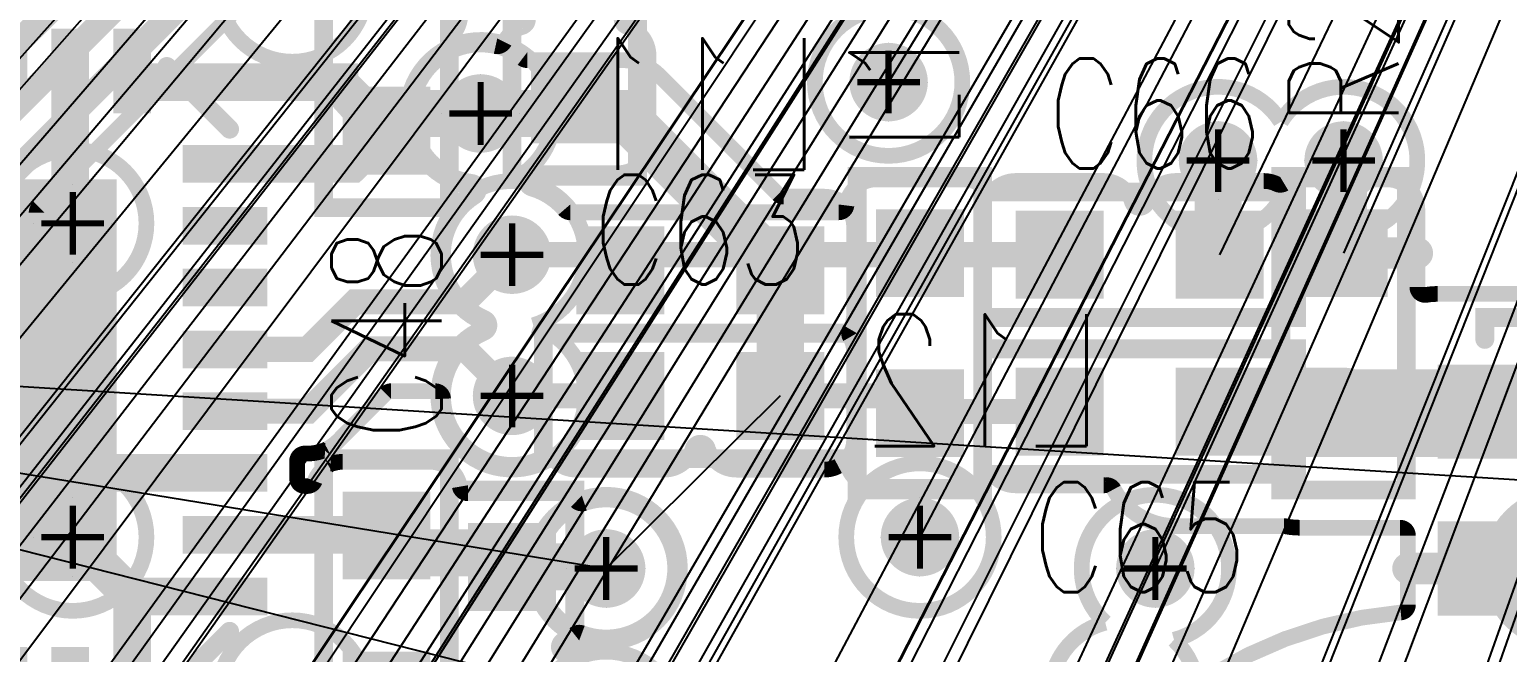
# Model space of a CAD drawing. Extents: x -1.33 to 3.2, y -3.63 to 2.02.
# Drawn here: x -0.6037 to -0.1328, y 0.4732 to 0.6718 of the extents above; entities that cross this region are included whole.
import ezdxf
from ezdxf.enums import TextEntityAlignment as Align

# ---------------------------------------------------------------- set-up
doc = ezdxf.new("R2010")
doc.units = 0
for name, pattern in [('SIG_0', [2, 1, 1]), ('SIG_18', [2, 1, 1]), ('SIG_19', [2, 1, 1]), ('SIG_22', [2, 1, 1]), ('SIG_23', [2, 1, 1]), ('SIG_38', [2, 1, 1]), ('SIG_39', [2, 1, 1]), ('SIG_41', [2, 1, 1]), ('SIG_52', [2, 1, 1])]:
    doc.linetypes.add(name, pattern=pattern)
for name, color, linetype in [('ATTRIBUTE_123', 255, 'CONTINUOUS'), ('DRIL_NPLTE_THRU_01', 16, 'CONTINUOUS'), ('DRIL_NPLTE_THRU_02', 106, 'CONTINUOUS'), ('DRIL_NPLTE_THRU_03', 255, 'CONTINUOUS'), ('DRIL_NPLTE_THRU_04', 176, 'CONTINUOUS'), ('DRIL_PLTE_THRU_01', 16, 'CONTINUOUS'), ('DRIL_PLTE_THRU_02', 106, 'CONTINUOUS'), ('DRIL_PLTE_THRU_03', 255, 'CONTINUOUS'), ('DRIL_PLTE_THRU_04', 176, 'CONTINUOUS'), ('DRIL_SYMBOL', 254, 'CONTINUOUS'), ('LINK_00', 254, 'CONTINUOUS'), ('PADS_BOT', 5, 'CONTINUOUS'), ('PADS_INNER', 1, 'CONTINUOUS'), ('PADS_TOP', 1, 'CONTINUOUS'), ('PART_NAME_123', 255, 'CONTINUOUS'), ('PART_NAME_124', 216, 'CONTINUOUS'), ('PART_TOP_2DLINE_123', 255, 'CONTINUOUS'), ('POUR_PADTHERM_01', 1, 'CONTINUOUS'), ('POUR_VIATHERM_01', 1, 'CONTINUOUS'), ('POUR_VIATHERM_02', 112, 'CONTINUOUS'), ('POUR_VIATHERM_03', 222, 'CONTINUOUS'), ('POUR_VIATHERM_04', 5, 'CONTINUOUS'), ('POUR_VOID_01', 1, 'CONTINUOUS'), ('POUR_VOID_02', 112, 'CONTINUOUS'), ('POUR_VOID_03', 222, 'CONTINUOUS'), ('POUR_VOID_04', 5, 'CONTINUOUS'), ('TRACE_01', 1, 'CONTINUOUS'), ('TRACE_04', 5, 'CONTINUOUS'), ('VIAPTS', 34, 'CONTINUOUS')]:
    doc.layers.add(name, color=color, linetype=linetype)
doc.styles.add('W0$005', font='simplex', dxfattribs={"width": 0.75})
doc.styles.add('W0$006', font='simplex', dxfattribs={"width": 0.75})

# ---------------------------------------------------------------- blocks, each defined once
blk = doc.blocks.new('POUR_VOID_691')
at = {"layer": 'POUR_VOID_01', "const_width": 0.005}
for points in [[(-17.2315, -17.55, -0.389117), (-17.10678, -17.41401, 0.389117), (-17.1045, -17.41152), (-17.1045, -17.3895, 0.414214), (-17.107, -17.387), (-17.125, -17.387), (-17.139, -17.387, -0.050126), (-17.14348, -17.38655, 0.050124), (-17.14397, -17.3865), (-17.1645, -17.3865), (-17.1785, -17.3865, -0.274662), (-17.19826, -17.37476, 0.298214), (-17.20067, -17.37346, -0.021767), (-17.2015, -17.3735), (-17.2295, -17.3735, -0.184079), (-17.23582, -17.37109, 0.398518), (-17.23926, -17.3712, -0.199785), (-17.246, -17.374), (-17.274, -17.374, -0.29089), (-17.2826, -17.36853, 0.429032), (-17.28604, -17.36739, -0.122815), (-17.2905, -17.3685), (-17.3185, -17.3685, -0.331681), (-17.3276, -17.36171, 0.745359), (-17.3324, -17.36171, -0.331681), (-17.3415, -17.3685), (-17.3695, -17.3685, -0.221272), (-17.37677, -17.36512, 0.351301), (-17.37984, -17.36451, -0.549631), (-17.41198, -17.3459, 0.402302), (-17.41448, -17.3435), (-17.42853, -17.3435, 0.198912), (-17.4303, -17.34423), (-17.44545, -17.35939, -0.078212), (-17.44885, -17.36186, 0.095964), (-17.4496, -17.36245, 0.095963), (-17.45054, -17.36259, -0.084432), (-17.455, -17.36335), (-17.456, -17.36335, 0.414214), (-17.4585, -17.36585), (-17.4585, -17.37122, 0.414214), (-17.456, -17.37372), (-17.45521, -17.37372, 0.311126), (-17.45288, -17.37212, -0.179539), (-17.44852, -17.36714, 0.090225), (-17.44782, -17.36658, 0.090221), (-17.44694, -17.36646, -0.078703), (-17.444, -17.366), (-17.416, -17.366, -0.366002), (-17.40663, -17.37392, 0.369962), (-17.40413, -17.376, -0.003489), (-17.404, -17.376), (-17.376, -17.376, -0.191165), (-17.36949, -17.37858, 0.27631), (-17.36698, -17.37914, -1.415377), (-17.36772, -17.4206, 0.261598), (-17.37014, -17.42098, -0.094092), (-17.37329, -17.4226, 0.745359), (-17.37329, -17.4274, -0.331681), (-17.3665, -17.4365)], [(-17.4065, -17.2235, -0.185978), (-17.40896, -17.22987, 0.760359), (-17.40638, -17.23394, -0.128679), (-17.39525, -17.23352, 0.342483), (-17.39248, -17.23221, -0.205913), (-17.38671, -17.2274, 0.745359), (-17.38671, -17.2226, -0.331681)], [(-17.35329, -17.2226, 0.745359), (-17.35329, -17.2274, -0.331681), (-17.3465, -17.2365), (-17.3465, -17.2645, -0.414214), (-17.356, -17.274), (-17.38307, -17.274, 0.865998), (-17.38378, -17.2789, -0.144089), (-17.37334, -17.28563, 0.218159), (-17.37145, -17.2865), (-17.28591, -17.2865, 0.377959), (-17.28343, -17.28431, -0.37796), (-17.274, -17.276), (-17.246, -17.276, -0.199785), (-17.23926, -17.2788, 0.398518), (-17.23582, -17.27891, -0.184079), (-17.2295, -17.2765), (-17.2015, -17.2765, -0.331681), (-17.1924, -17.28329, 0.745359), (-17.1876, -17.28329, -0.331681), (-17.1785, -17.2765), (-17.1505, -17.2765, -0.114689), (-17.14631, -17.27747, 0.255452), (-17.14391, -17.27737, -0.136759), (-17.139, -17.276), (-17.111, -17.276, -0.414214), (-17.1015, -17.2855), (-17.1015, -17.31032, 0.462098), (-17.0986, -17.31279, -0.040192), (-17.095, -17.3125), (-17.03, -17.3125, -0.071067)]]:
    blk.add_lwpolyline(points, format="xyb", dxfattribs=at)
blk = doc.blocks.new('POUR_OUTLINE_677')
blk.add_blockref('POUR_VOID_691', (0, 0))
blk = doc.blocks.new('POUR_VIATHERM_861')
at = {"layer": 'POUR_VIATHERM_01'}
for points in [[(-17.26, -17.3775), (-17.26, -17.3775)], [(-17.2725, -17.39), (-17.2725, -17.39)], [(-17.2475, -17.39), (-17.2475, -17.39)], [(-17.26, -17.4025), (-17.26, -17.4025)]]:
    blk.add_lwpolyline(points, dxfattribs=at)
blk = doc.blocks.new('POUR_VIATHERM_862')
at = {"layer": 'POUR_VIATHERM_01'}
for points in [[(-17.185, -17.3875), (-17.185, -17.3875)], [(-17.1975, -17.4), (-17.1975, -17.4)], [(-17.1725, -17.4), (-17.1725, -17.4)], [(-17.185, -17.4125), (-17.185, -17.4125)]]:
    blk.add_lwpolyline(points, dxfattribs=at)
blk = doc.blocks.new('POUR_VIATHERM_870')
at = {"layer": 'POUR_VIATHERM_01'}
for points in [[(-17.27, -17.2325), (-17.27, -17.2325)], [(-17.2825, -17.245), (-17.2825, -17.245)], [(-17.2575, -17.245), (-17.2575, -17.245)], [(-17.27, -17.2575), (-17.27, -17.2575)]]:
    blk.add_lwpolyline(points, dxfattribs=at)
blk = doc.blocks.new('POUR_PADTHERM_893')
at = {"layer": 'POUR_PADTHERM_01', "const_width": 0.005}
for points in [[(-17.1045, -17.4025), (-17.08, -17.4025, 1), (-17.08, -17.3975), (-17.1045, -17.3975, 1), (-17.1045, -17.4025)], [(-17.0205, -17.3975), (-17.045, -17.3975, 1), (-17.045, -17.4025), (-17.0205, -17.4025, 1), (-17.0205, -17.3975)]]:
    blk.add_lwpolyline(points, format="xyb", dxfattribs=at)
blk = doc.blocks.new('POUR_PADTHERM_932')
at = {"layer": 'POUR_PADTHERM_01', "const_width": 0.005}
for points in [[(-17.1275, -17.276), (-17.1275, -17.2995, 1), (-17.1225, -17.2995), (-17.1225, -17.276, 1), (-17.1275, -17.276)], [(-17.1015, -17.297), (-17.111, -17.297, 1), (-17.111, -17.302), (-17.1015, -17.302, 1), (-17.1015, -17.297)]]:
    blk.add_lwpolyline(points, format="xyb", dxfattribs=at)
blk = doc.blocks.new('POUR_VIATHERM_933')
at = {"layer": 'POUR_VIATHERM_01'}
for points in [[(-17.125, -17.2575), (-17.125, -17.2575)], [(-17.1375, -17.27), (-17.1375, -17.27)], [(-17.1125, -17.27), (-17.1125, -17.27)]]:
    blk.add_lwpolyline(points, dxfattribs=at)
blk = doc.blocks.new('POUR_PADTHERM_952')
at = {"layer": 'POUR_PADTHERM_01', "const_width": 0.005}
blk.add_lwpolyline([(-17.167, -17.2765), (-17.167, -17.286, 1), (-17.162, -17.286), (-17.162, -17.2765, 1), (-17.167, -17.2765)], format="xyb", dxfattribs=at)
blk = doc.blocks.new('POUR_VIATHERM_953')
at = {"layer": 'POUR_VIATHERM_01'}
for points in [[(-17.165, -17.2575), (-17.165, -17.2575)], [(-17.1775, -17.27), (-17.1775, -17.27)], [(-17.1525, -17.27), (-17.1525, -17.27)]]:
    blk.add_lwpolyline(points, dxfattribs=at)
blk = doc.blocks.new('POUR_HEADER_0')
for name in ['POUR_OUTLINE_677', 'POUR_VIATHERM_870', 'POUR_VIATHERM_953', 'POUR_VIATHERM_933', 'POUR_PADTHERM_952', 'POUR_PADTHERM_932', 'POUR_VIATHERM_861', 'POUR_VIATHERM_862', 'POUR_PADTHERM_893']:
    blk.add_blockref(name, (18, 18))
blk = doc.blocks.new('POUR_VOID_45')
at = {"layer": 'POUR_VOID_04', "const_width": 0.005}
blk.add_lwpolyline([(-17.281, -17.291), (-17.281, -17.319, -0.13165), (-17.28227, -17.32375, 0.267944), (-17.28227, -17.32625, -0.13165), (-17.281, -17.331), (-17.281, -17.359, -0.414214), (-17.2905, -17.3685), (-17.3185, -17.3685, -0.331681), (-17.3276, -17.36171, 0.745359), (-17.3324, -17.36171, -0.331681), (-17.3415, -17.3685), (-17.3695, -17.3685, -0.221272), (-17.37677, -17.36512, 0.351301), (-17.37984, -17.36451, -1.03739), (-17.39871, -17.3248, 0.65797), (-17.39871, -17.3202, -0.602873), (-17.40177, -17.28141, 0.702548), (-17.40279, -17.27682, -1.30283), (-17.38668, -17.23749, 0.164017), (-17.38517, -17.238), (-17.355, -17.238, -0.198912), (-17.34298, -17.24298), (-17.30519, -17.28077, 0.198912), (-17.30342, -17.2815), (-17.2905, -17.2815, -0.414214)], format="xyb", close=True, dxfattribs=at)
blk = doc.blocks.new('POUR_VOID_44')
at = {"layer": 'POUR_VOID_04', "const_width": 0.005}
blk.add_lwpolyline([(-17.382, -17.4, 1), (-17.338, -17.4, 1)], format="xyb", close=True, dxfattribs=at)
blk = doc.blocks.new('POUR_VOID_12')
at = {"layer": 'POUR_VOID_04', "const_width": 0.005}
blk.add_lwpolyline([(-17.33545, -16.84955), (-17.47577, -16.98986, 0.198912), (-17.4765, -16.99163), (-17.4765, -17.215, -0.198912), (-17.48045, -17.22455), (-17.54077, -17.28486, 0.198912), (-17.5415, -17.28663), (-17.5415, -17.375, -0.198912), (-17.54545, -17.38455), (-17.59577, -17.43486, 0.198912)], format="xyb", dxfattribs=at)
blk = doc.blocks.new('POUR_OUTLINE_4')
for name in ['POUR_VOID_12', 'POUR_VOID_45', 'POUR_VOID_44']:
    blk.add_blockref(name, (0, 0))
blk = doc.blocks.new('POUR_VIATHERM_176')
at = {"layer": 'POUR_VIATHERM_04'}
for points in [[(-17.26, -17.3775), (-17.26, -17.3775)], [(-17.2725, -17.39), (-17.2725, -17.39)], [(-17.2475, -17.39), (-17.2475, -17.39)], [(-17.26, -17.4025), (-17.26, -17.4025)]]:
    blk.add_lwpolyline(points, dxfattribs=at)
blk = doc.blocks.new('POUR_VIATHERM_177')
at = {"layer": 'POUR_VIATHERM_04'}
for points in [[(-17.185, -17.3875), (-17.185, -17.3875)], [(-17.1975, -17.4), (-17.1975, -17.4)], [(-17.1725, -17.4), (-17.1725, -17.4)], [(-17.185, -17.4125), (-17.185, -17.4125)]]:
    blk.add_lwpolyline(points, dxfattribs=at)
blk = doc.blocks.new('POUR_VIATHERM_185')
at = {"layer": 'POUR_VIATHERM_04'}
for points in [[(-17.27, -17.2325), (-17.27, -17.2325)], [(-17.2825, -17.245), (-17.2825, -17.245)], [(-17.2575, -17.245), (-17.2575, -17.245)], [(-17.27, -17.2575), (-17.27, -17.2575)]]:
    blk.add_lwpolyline(points, dxfattribs=at)
blk = doc.blocks.new('POUR_VIATHERM_224')
at = {"layer": 'POUR_VIATHERM_04'}
for points in [[(-17.53, -17.3775), (-17.53, -17.3775)], [(-17.5425, -17.39), (-17.5425, -17.39)], [(-17.5175, -17.39), (-17.5175, -17.39)], [(-17.53, -17.4025), (-17.53, -17.4025)]]:
    blk.add_lwpolyline(points, dxfattribs=at)
blk = doc.blocks.new('POUR_VIATHERM_228')
at = {"layer": 'POUR_VIATHERM_04'}
for points in [[(-17.125, -17.2575), (-17.125, -17.2575)], [(-17.1375, -17.27), (-17.1375, -17.27)], [(-17.1125, -17.27), (-17.1125, -17.27)], [(-17.125, -17.2825), (-17.125, -17.2825)]]:
    blk.add_lwpolyline(points, dxfattribs=at)
blk = doc.blocks.new('POUR_VIATHERM_231')
at = {"layer": 'POUR_VIATHERM_04'}
for points in [[(-17.53, -17.2775), (-17.53, -17.2775)], [(-17.5425, -17.29), (-17.5425, -17.29)], [(-17.5175, -17.29), (-17.5175, -17.29)], [(-17.53, -17.3025), (-17.53, -17.3025)]]:
    blk.add_lwpolyline(points, dxfattribs=at)
blk = doc.blocks.new('POUR_VIATHERM_240')
at = {"layer": 'POUR_VIATHERM_04'}
for points in [[(-17.165, -17.2575), (-17.165, -17.2575)], [(-17.1775, -17.27), (-17.1775, -17.27)], [(-17.1525, -17.27), (-17.1525, -17.27)], [(-17.165, -17.2825), (-17.165, -17.2825)]]:
    blk.add_lwpolyline(points, dxfattribs=at)
blk = doc.blocks.new('POUR_HEADER_1')
for name in ['POUR_OUTLINE_4', 'POUR_VIATHERM_185', 'POUR_VIATHERM_240', 'POUR_VIATHERM_228', 'POUR_VIATHERM_231', 'POUR_VIATHERM_224', 'POUR_VIATHERM_176', 'POUR_VIATHERM_177']:
    blk.add_blockref(name, (18, 18))
blk = doc.blocks.new('POUR_VOID_1979')
at = {"layer": 'POUR_VOID_02', "const_width": 0.005}
blk.add_lwpolyline([(-17.39053, -17.27651, -0.873162), (-17.38322, -17.3225, -6.781646), (-17.39678, -17.3225, -0.696619), (-17.39947, -17.27849, -10.155429)], format="xyb", close=True, dxfattribs=at)
blk = doc.blocks.new('POUR_VOID_1978')
at = {"layer": 'POUR_VOID_02', "const_width": 0.005}
blk.add_lwpolyline([(-17.3835, -17.4, 1), (-17.3365, -17.4, 1)], format="xyb", close=True, dxfattribs=at)
blk = doc.blocks.new('POUR_OUTLINE_1921')
for name in ['POUR_VOID_1979', 'POUR_VOID_1978']:
    blk.add_blockref(name, (0, 0))
blk = doc.blocks.new('POUR_VIATHERM_2116')
at = {"layer": 'POUR_VIATHERM_02'}
for points in [[(-17.26, -17.3775), (-17.26, -17.3775)], [(-17.2725, -17.39), (-17.2725, -17.39)], [(-17.2475, -17.39), (-17.2475, -17.39)], [(-17.26, -17.4025), (-17.26, -17.4025)]]:
    blk.add_lwpolyline(points, dxfattribs=at)
blk = doc.blocks.new('POUR_VIATHERM_2117')
at = {"layer": 'POUR_VIATHERM_02'}
for points in [[(-17.185, -17.3875), (-17.185, -17.3875)], [(-17.1975, -17.4), (-17.1975, -17.4)], [(-17.1725, -17.4), (-17.1725, -17.4)], [(-17.185, -17.4125), (-17.185, -17.4125)]]:
    blk.add_lwpolyline(points, dxfattribs=at)
blk = doc.blocks.new('POUR_VIATHERM_2125')
at = {"layer": 'POUR_VIATHERM_02'}
for points in [[(-17.27, -17.2325), (-17.27, -17.2325)], [(-17.2825, -17.245), (-17.2825, -17.245)], [(-17.2575, -17.245), (-17.2575, -17.245)], [(-17.27, -17.2575), (-17.27, -17.2575)]]:
    blk.add_lwpolyline(points, dxfattribs=at)
blk = doc.blocks.new('POUR_VIATHERM_2164')
at = {"layer": 'POUR_VIATHERM_02'}
for points in [[(-17.53, -17.3775), (-17.53, -17.3775)], [(-17.5425, -17.39), (-17.5425, -17.39)], [(-17.5175, -17.39), (-17.5175, -17.39)], [(-17.53, -17.4025), (-17.53, -17.4025)]]:
    blk.add_lwpolyline(points, dxfattribs=at)
blk = doc.blocks.new('POUR_VIATHERM_2168')
at = {"layer": 'POUR_VIATHERM_02'}
for points in [[(-17.125, -17.2575), (-17.125, -17.2575)], [(-17.1375, -17.27), (-17.1375, -17.27)], [(-17.1125, -17.27), (-17.1125, -17.27)], [(-17.125, -17.2825), (-17.125, -17.2825)]]:
    blk.add_lwpolyline(points, dxfattribs=at)
blk = doc.blocks.new('POUR_VIATHERM_2172')
at = {"layer": 'POUR_VIATHERM_02'}
for points in [[(-17.53, -17.2775), (-17.53, -17.2775)], [(-17.5425, -17.29), (-17.5425, -17.29)], [(-17.5175, -17.29), (-17.5175, -17.29)], [(-17.53, -17.3025), (-17.53, -17.3025)]]:
    blk.add_lwpolyline(points, dxfattribs=at)
blk = doc.blocks.new('POUR_VIATHERM_2181')
at = {"layer": 'POUR_VIATHERM_02'}
for points in [[(-17.165, -17.2575), (-17.165, -17.2575)], [(-17.1775, -17.27), (-17.1775, -17.27)], [(-17.1525, -17.27), (-17.1525, -17.27)], [(-17.165, -17.2825), (-17.165, -17.2825)]]:
    blk.add_lwpolyline(points, dxfattribs=at)
blk = doc.blocks.new('POUR_HEADER_2')
for name in ['POUR_OUTLINE_1921', 'POUR_VIATHERM_2125', 'POUR_VIATHERM_2181', 'POUR_VIATHERM_2168', 'POUR_VIATHERM_2172', 'POUR_VIATHERM_2164', 'POUR_VIATHERM_2116', 'POUR_VIATHERM_2117']:
    blk.add_blockref(name, (18, 18))
blk = doc.blocks.new('POUR_VOID_1878')
at = {"layer": 'POUR_VOID_03', "const_width": 0.005}
blk.add_lwpolyline([(-17.5535, -17.29, 1), (-17.5065, -17.29, 1)], format="xyb", close=True, dxfattribs=at)
blk = doc.blocks.new('POUR_VOID_1877')
at = {"layer": 'POUR_VOID_03', "const_width": 0.005}
blk.add_lwpolyline([(-17.5535, -17.39, 1), (-17.5065, -17.39, 1)], format="xyb", close=True, dxfattribs=at)
blk = doc.blocks.new('POUR_VOID_1782')
at = {"layer": 'POUR_VOID_03', "const_width": 0.005}
blk.add_lwpolyline([(-17.4835, -17.215, 1), (-17.4365, -17.215, 1)], format="xyb", close=True, dxfattribs=at)
blk = doc.blocks.new('POUR_VOID_1781')
at = {"layer": 'POUR_VOID_03', "const_width": 0.005}
blk.add_lwpolyline([(-17.4835, -17.44, 1), (-17.4365, -17.44, 1)], format="xyb", close=True, dxfattribs=at)
blk = doc.blocks.new('POUR_VOID_1760')
at = {"layer": 'POUR_VOID_03', "const_width": 0.005}
blk.add_lwpolyline([(-17.39678, -17.3225, -6.781646), (-17.38322, -17.3225, -6.781646)], format="xyb", close=True, dxfattribs=at)
blk = doc.blocks.new('POUR_VOID_1759')
at = {"layer": 'POUR_VOID_03', "const_width": 0.005}
blk.add_lwpolyline([(-17.3835, -17.45, 1), (-17.3365, -17.45, 1)], format="xyb", close=True, dxfattribs=at)
blk = doc.blocks.new('POUR_VOID_1748')
at = {"layer": 'POUR_VOID_03', "const_width": 0.005}
blk.add_lwpolyline([(-17.2935, -17.245, 1), (-17.2465, -17.245, 1)], format="xyb", close=True, dxfattribs=at)
blk = doc.blocks.new('POUR_VOID_1747')
at = {"layer": 'POUR_VOID_03', "const_width": 0.005}
blk.add_lwpolyline([(-17.2835, -17.39, 1), (-17.2365, -17.39, 1)], format="xyb", close=True, dxfattribs=at)
blk = doc.blocks.new('POUR_VOID_1726')
at = {"layer": 'POUR_VOID_03', "const_width": 0.005}
blk.add_lwpolyline([(-17.145, -17.25766, -3.525319), (-17.145, -17.28234, -3.525319)], format="xyb", close=True, dxfattribs=at)
blk = doc.blocks.new('POUR_VOID_1725')
at = {"layer": 'POUR_VOID_03', "const_width": 0.005}
blk.add_lwpolyline([(-17.20094, -17.41726, -3.910642), (-17.17906, -17.42274, -3.910642)], format="xyb", close=True, dxfattribs=at)
blk = doc.blocks.new('POUR_VOID_1716')
at = {"layer": 'POUR_VOID_03', "const_width": 0.005}
blk.add_lwpolyline([(-17.0785, -17.4, 1), (-17.0315, -17.4, 1)], format="xyb", close=True, dxfattribs=at)
blk = doc.blocks.new('POUR_OUTLINE_1392')
for name in ['POUR_VOID_1782', 'POUR_VOID_1748', 'POUR_VOID_1726', 'POUR_VOID_1878', 'POUR_VOID_1760', 'POUR_VOID_1877', 'POUR_VOID_1747', 'POUR_VOID_1725', 'POUR_VOID_1716', 'POUR_VOID_1781', 'POUR_VOID_1759']:
    blk.add_blockref(name, (0, 0))
blk = doc.blocks.new('POUR_VIATHERM_1912')
at = {"layer": 'POUR_VIATHERM_03'}
for points in [[(-17.4, -17.2425), (-17.4, -17.2425)], [(-17.4125, -17.255), (-17.4125, -17.255)], [(-17.3875, -17.255), (-17.3875, -17.255)], [(-17.4, -17.2675), (-17.4, -17.2675)]]:
    blk.add_lwpolyline(points, dxfattribs=at)
blk = doc.blocks.new('POUR_VIATHERM_1917')
at = {"layer": 'POUR_VIATHERM_03'}
for points in [[(-17.36, -17.3875), (-17.36, -17.3875)], [(-17.3725, -17.4), (-17.3725, -17.4)], [(-17.3475, -17.4), (-17.3475, -17.4)], [(-17.36, -17.4125), (-17.36, -17.4125)]]:
    blk.add_lwpolyline(points, dxfattribs=at)
blk = doc.blocks.new('POUR_HEADER_3')
for name in ['POUR_OUTLINE_1392', 'POUR_VIATHERM_1912', 'POUR_VIATHERM_1917']:
    blk.add_blockref(name, (18, 15.915))
blk = doc.blocks.new('SMOOTH_0$006')
at = {"const_width": 0.003}
blk.add_lwpolyline([(-0.0015, 0, 1), (0.0015, 0, 1)], format="xyb", close=True, dxfattribs=at)
blk = doc.blocks.new('PART_BODY_TOP_24')
at = {"layer": 'PART_TOP_2DLINE_123', "const_width": 0.006}
blk.add_lwpolyline([(-0.05, -0.02), (0.05, -0.02), (0.05, 0.02), (-0.05, 0.02)], close=True, dxfattribs=at)
at = {"layer": 'PART_TOP_2DLINE_123'}
for p in [(-0.05, 0.02), (0.05, 0.02), (-0.05, -0.02), (0.05, -0.02)]:
    blk.add_blockref('SMOOTH_0$006', p, dxfattribs=at)
blk = doc.blocks.new('DRIL_HOLE_0')
blk.add_lwpolyline([(0, 0, 1), (0, 0, 1)], format="xyb", close=True)
blk = doc.blocks.new('PAD_10')
blk.add_lwpolyline([(0, 0, 1), (0, 0, 1)], format="xyb", close=True)
blk = doc.blocks.new('PAD_12')
at = {"const_width": 0.028}
blk.add_lwpolyline([(-0.014, 0), (0.014, 0)], dxfattribs=at)
blk = doc.blocks.new('STK_TOP_8')
at = {"layer": 'DRIL_PLTE_THRU_01'}
blk.add_blockref('DRIL_HOLE_0', (0, 0), dxfattribs=at)
at = {"layer": 'DRIL_PLTE_THRU_02'}
blk.add_blockref('DRIL_HOLE_0', (0, 0), dxfattribs=at)
at = {"layer": 'DRIL_PLTE_THRU_03'}
blk.add_blockref('DRIL_HOLE_0', (0, 0), dxfattribs=at)
at = {"layer": 'DRIL_PLTE_THRU_04'}
blk.add_blockref('DRIL_HOLE_0', (0, 0), dxfattribs=at)
at = {"layer": 'PADS_BOT'}
blk.add_blockref('PAD_10', (0, 0), dxfattribs=at)
at = {"layer": 'PADS_INNER'}
blk.add_blockref('PAD_10', (0, 0), dxfattribs=at)
at = {"layer": 'PADS_TOP'}
blk.add_blockref('PAD_12', (0, 0), dxfattribs=at)
blk = doc.blocks.new('SYM_TOP_6')
for name, p in [('PART_BODY_TOP_24', (0, 0)), ('STK_TOP_8', (-0.0255, 0)), ('STK_TOP_8', (0.0255, 0))]:
    blk.add_blockref(name, p)
blk = doc.blocks.new('PART_TOP_47')
blk.add_blockref('SYM_TOP_6', (0, 0))
at = {"layer": 'PART_NAME_123', "style": 'W0$005', "width": 0.75}
blk.add_text('C47', height=0.035, rotation=-270, dxfattribs=at).set_placement((0.025, 0.06), align=Align.MIDDLE_CENTER)
blk = doc.blocks.new('PART_TOP_48')
blk.add_blockref('SYM_TOP_6', (0, 0))
at = {"layer": 'PART_NAME_123', "style": 'W0$005', "width": 0.75}
blk.add_text('C48', height=0.035, rotation=-180, dxfattribs=at).set_placement((-0.09, 0), align=Align.MIDDLE_CENTER)
blk = doc.blocks.new('PART_TOP_52')
blk.add_blockref('SYM_TOP_6', (0, 0))
at = {"layer": 'PART_NAME_123', "style": 'W0$005', "width": 0.75}
blk.add_text('C51', height=0.035, dxfattribs=at).set_placement((0.085, -0.015), align=Align.MIDDLE_CENTER)
blk = doc.blocks.new('PART_TOP_53')
blk.add_blockref('SYM_TOP_6', (0, 0))
at = {"layer": 'PART_NAME_123', "style": 'W0$005', "width": 0.75}
blk.add_text('C52', height=0.035, dxfattribs=at).set_placement((0.1, -0.01), align=Align.MIDDLE_CENTER)
blk = doc.blocks.new('PART_TOP_65')
blk.add_blockref('SYM_TOP_6', (0, 0))
at = {"layer": 'PART_NAME_123', "style": 'W0$005', "width": 0.75}
blk.add_text('C63', height=0.035, dxfattribs=at).set_placement((0, 0.053), align=Align.MIDDLE_CENTER)
blk = doc.blocks.new('PART_TOP_67')
blk.add_blockref('SYM_TOP_6', (0, 0))
at = {"layer": 'PART_NAME_123', "style": 'W0$005', "width": 0.75}
blk.add_text('C65', height=0.035, dxfattribs=at).set_placement((0, -0.04), align=Align.MIDDLE_CENTER)
blk = doc.blocks.new('PART_TOP_68')
blk.add_blockref('SYM_TOP_6', (0, 0))
at = {"layer": 'PART_NAME_123', "style": 'W0$005', "width": 0.75}
blk.add_text('C66', height=0.035, dxfattribs=at).set_placement((0.005, 0.045), align=Align.MIDDLE_CENTER)
blk = doc.blocks.new('STK_BOT_8')
at = {"layer": 'DRIL_PLTE_THRU_01'}
blk.add_blockref('DRIL_HOLE_0', (0, 0), dxfattribs=at)
at = {"layer": 'DRIL_PLTE_THRU_02'}
blk.add_blockref('DRIL_HOLE_0', (0, 0), dxfattribs=at)
at = {"layer": 'DRIL_PLTE_THRU_03'}
blk.add_blockref('DRIL_HOLE_0', (0, 0), dxfattribs=at)
at = {"layer": 'DRIL_PLTE_THRU_04'}
blk.add_blockref('DRIL_HOLE_0', (0, 0), dxfattribs=at)
at = {"layer": 'PADS_BOT'}
blk.add_blockref('PAD_12', (0, 0), dxfattribs=at)
at = {"layer": 'PADS_INNER'}
blk.add_blockref('PAD_10', (0, 0), dxfattribs=at)
at = {"layer": 'PADS_TOP'}
blk.add_blockref('PAD_10', (0, 0), dxfattribs=at)
blk = doc.blocks.new('SYM_BOT_6')
for p in [(-0.0255, 0), (0.0255, 0)]:
    blk.add_blockref('STK_BOT_8', p)
blk = doc.blocks.new('PART_BOT_91')
blk.add_blockref('SYM_BOT_6', (0, 0))
at = {"layer": 'PART_NAME_124', "style": 'W0$006', "width": 0.75}
blk.add_text('L11', height=0.042, dxfattribs=at).set_placement((0, 0.053), align=Align.MIDDLE_CENTER)
blk = doc.blocks.new('PART_BOT_92')
blk.add_blockref('SYM_BOT_6', (0, 0))
at = {"layer": 'PART_NAME_124', "style": 'W0$006', "width": 0.75}
blk.add_text('L12', height=0.042, dxfattribs=at).set_placement((-0.09, 0.005), align=Align.MIDDLE_CENTER)
blk = doc.blocks.new('PART_TOP_93')
blk.add_blockref('SYM_TOP_6', (0, 0))
at = {"layer": 'PART_NAME_123', "style": 'W0$005', "width": 0.75}
blk.add_text('L13', height=0.035, dxfattribs=at).set_placement((0.09, 0.005), align=Align.MIDDLE_CENTER)
blk = doc.blocks.new('PART_TOP_121')
blk.add_blockref('SYM_TOP_6', (0, 0))
at = {"layer": 'PART_NAME_123', "style": 'W0$005', "width": 0.75}
blk.add_text('R22', height=0.035, dxfattribs=at).set_placement((0.1, 0), align=Align.MIDDLE_CENTER)
blk = doc.blocks.new('PART_BODY_TOP_28')
at = {"layer": 'PART_TOP_2DLINE_123', "const_width": 0.006}
for points in [[(-0.08, 0.1), (-0.1, 0.08)], [(0.08, 0.1), (0.1, 0.08)], [(-0.1, -0.08), (-0.08, -0.1)], [(0.08, -0.1), (0.1, -0.08)]]:
    blk.add_lwpolyline(points, dxfattribs=at)
at = {"layer": 'PART_TOP_2DLINE_123'}
for p in [(-0.08, 0.1), (0.08, 0.1), (-0.1, 0.08), (0.1, 0.08), (-0.1, -0.08), (0.1, -0.08), (-0.08, -0.1), (0.08, -0.1)]:
    blk.add_blockref('SMOOTH_0$006', p, dxfattribs=at)
blk = doc.blocks.new('PAD_20')
at = {"const_width": 0.012}
blk.add_lwpolyline([(-0.0135, 0), (0.0135, 0)], dxfattribs=at)
blk = doc.blocks.new('STK_TOP_15')
at = {"layer": 'DRIL_NPLTE_THRU_01'}
blk.add_blockref('DRIL_HOLE_0', (0, 0), dxfattribs=at)
at = {"layer": 'DRIL_NPLTE_THRU_02'}
blk.add_blockref('DRIL_HOLE_0', (0, 0), dxfattribs=at)
at = {"layer": 'DRIL_NPLTE_THRU_03'}
blk.add_blockref('DRIL_HOLE_0', (0, 0), dxfattribs=at)
at = {"layer": 'DRIL_NPLTE_THRU_04'}
blk.add_blockref('DRIL_HOLE_0', (0, 0), dxfattribs=at)
at = {"layer": 'PADS_BOT'}
blk.add_blockref('PAD_10', (0, 0), dxfattribs=at)
at = {"layer": 'PADS_INNER'}
blk.add_blockref('PAD_10', (0, 0), dxfattribs=at)
at = {"layer": 'PADS_TOP'}
blk.add_blockref('PAD_20', (0, 0), dxfattribs=at)
blk = doc.blocks.new('STK_TOP_14')
at = {"layer": 'DRIL_NPLTE_THRU_01'}
blk.add_blockref('DRIL_HOLE_0', (0, 0), dxfattribs=at)
at = {"layer": 'DRIL_NPLTE_THRU_02'}
blk.add_blockref('DRIL_HOLE_0', (0, 0), dxfattribs=at)
at = {"layer": 'DRIL_NPLTE_THRU_03'}
blk.add_blockref('DRIL_HOLE_0', (0, 0), dxfattribs=at)
at = {"layer": 'DRIL_NPLTE_THRU_04'}
blk.add_blockref('DRIL_HOLE_0', (0, 0), dxfattribs=at)
at = {"layer": 'PADS_BOT'}
blk.add_blockref('PAD_10', (0, 0), dxfattribs=at)
at = {"layer": 'PADS_INNER'}
blk.add_blockref('PAD_10', (0, 0), dxfattribs=at)
at = {"layer": 'PADS_TOP', "rotation": 90}
blk.add_blockref('PAD_20', (0, 0), dxfattribs=at)
blk = doc.blocks.new('STK_TOP_16')
at = {"layer": 'DRIL_NPLTE_THRU_01'}
blk.add_blockref('DRIL_HOLE_0', (0, 0), dxfattribs=at)
at = {"layer": 'DRIL_NPLTE_THRU_02'}
blk.add_blockref('DRIL_HOLE_0', (0, 0), dxfattribs=at)
at = {"layer": 'DRIL_NPLTE_THRU_03'}
blk.add_blockref('DRIL_HOLE_0', (0, 0), dxfattribs=at)
at = {"layer": 'DRIL_NPLTE_THRU_04'}
blk.add_blockref('DRIL_HOLE_0', (0, 0), dxfattribs=at)
at = {"layer": 'PADS_BOT'}
blk.add_blockref('PAD_10', (0, 0), dxfattribs=at)
at = {"layer": 'PADS_INNER'}
blk.add_blockref('PAD_10', (0, 0), dxfattribs=at)
at = {"layer": 'PADS_TOP'}
blk.add_blockref('PAD_20', (0, 0), dxfattribs=at)
blk = doc.blocks.new('PAD_22')
at = {"const_width": 0.12795}
blk.add_lwpolyline([(-0.06398, 0), (0.06398, 0)], dxfattribs=at)
blk = doc.blocks.new('STK_TOP_17')
at = {"layer": 'DRIL_NPLTE_THRU_01'}
blk.add_blockref('DRIL_HOLE_0', (0, 0), dxfattribs=at)
at = {"layer": 'DRIL_NPLTE_THRU_02'}
blk.add_blockref('DRIL_HOLE_0', (0, 0), dxfattribs=at)
at = {"layer": 'DRIL_NPLTE_THRU_03'}
blk.add_blockref('DRIL_HOLE_0', (0, 0), dxfattribs=at)
at = {"layer": 'DRIL_NPLTE_THRU_04'}
blk.add_blockref('DRIL_HOLE_0', (0, 0), dxfattribs=at)
at = {"layer": 'PADS_BOT'}
blk.add_blockref('PAD_10', (0, 0), dxfattribs=at)
at = {"layer": 'PADS_INNER'}
blk.add_blockref('PAD_10', (0, 0), dxfattribs=at)
at = {"layer": 'PADS_TOP'}
blk.add_blockref('PAD_22', (0, 0), dxfattribs=at)
blk = doc.blocks.new('SYM_TOP_10')
for name, p in [('STK_TOP_14', (-0.06892, 0.0985)), ('STK_TOP_14', (-0.04923, 0.0985)), ('STK_TOP_14', (-0.02954, 0.0985)), ('STK_TOP_14', (-0.00985, 0.0985)), ('STK_TOP_14', (0.00984, 0.0985)), ('STK_TOP_14', (0.02953, 0.0985)), ('STK_TOP_14', (0.04922, 0.0985)), ('STK_TOP_14', (0.06891, 0.0985)), ('PART_BODY_TOP_28', (0, 0)), ('STK_TOP_15', (-0.0985, 0.06891)), ('STK_TOP_16', (0.0985, 0.06891)), ('STK_TOP_17', (0, 0)), ('STK_TOP_15', (-0.0985, 0.04922)), ('STK_TOP_16', (0.0985, 0.04922)), ('STK_TOP_15', (-0.0985, 0.02953)), ('STK_TOP_16', (0.0985, 0.02953)), ('STK_TOP_15', (-0.0985, 0.00984)), ('STK_TOP_16', (0.0985, 0.00984)), ('STK_TOP_15', (-0.0985, -0.00985)), ('STK_TOP_16', (0.0985, -0.00985)), ('STK_TOP_15', (-0.0985, -0.02954)), ('STK_TOP_16', (0.0985, -0.02954)), ('STK_TOP_15', (-0.0985, -0.04923)), ('STK_TOP_16', (0.0985, -0.04923)), ('STK_TOP_15', (-0.0985, -0.06892)), ('STK_TOP_16', (0.0985, -0.06892)), ('STK_TOP_14', (-0.06892, -0.0985)), ('STK_TOP_14', (-0.04923, -0.0985)), ('STK_TOP_14', (-0.02954, -0.0985)), ('STK_TOP_14', (-0.00985, -0.0985)), ('STK_TOP_14', (0.00984, -0.0985)), ('STK_TOP_14', (0.02953, -0.0985)), ('STK_TOP_14', (0.04922, -0.0985)), ('STK_TOP_14', (0.06891, -0.0985))]:
    blk.add_blockref(name, p)
blk = doc.blocks.new('PART_TOP_131')
blk.add_blockref('SYM_TOP_10', (0, 0))
at = {"layer": 'ATTRIBUTE_123', "style": 'W0$005', "width": 0.75}
blk.add_text('o', height=0.035, rotation=-90, dxfattribs=at).set_placement((-0.12, 0.085), align=Align.MIDDLE_CENTER)
at = {"layer": 'PART_NAME_123', "style": 'W0$005', "width": 0.75}
blk.add_text('U8', height=0.035, rotation=-90, dxfattribs=at).set_placement((0.105, 0.12), align=Align.MIDDLE_CENTER)
blk = doc.blocks.new('PART_BODY_TOP_37')
at = {"layer": 'PART_TOP_2DLINE_123', "const_width": 0.006}
for points in [[(-0.073, 0.08), (-0.08, 0.08), (-0.08, -0.08), (-0.073, -0.08)], [(0.073, -0.08), (0.08, -0.08), (0.08, 0.08), (0.073, 0.08)], [(-0.027, -0.08), (0.027, -0.08)]]:
    blk.add_lwpolyline(points, dxfattribs=at)
at = {"layer": 'PART_TOP_2DLINE_123'}
for p in [(-0.08, 0.08), (-0.073, 0.08), (0.073, 0.08), (0.08, 0.08), (-0.08, -0.08), (-0.073, -0.08), (-0.027, -0.08), (0.027, -0.08), (0.073, -0.08), (0.08, -0.08)]:
    blk.add_blockref('SMOOTH_0$006', p, dxfattribs=at)
blk = doc.blocks.new('PAD_43')
at = {"const_width": 0.03}
blk.add_lwpolyline([(-0.0325, 0), (0.0325, 0)], dxfattribs=at)
blk = doc.blocks.new('STK_TOP_32')
at = {"layer": 'DRIL_PLTE_THRU_01'}
blk.add_blockref('DRIL_HOLE_0', (0, 0), dxfattribs=at)
at = {"layer": 'DRIL_PLTE_THRU_02'}
blk.add_blockref('DRIL_HOLE_0', (0, 0), dxfattribs=at)
at = {"layer": 'DRIL_PLTE_THRU_03'}
blk.add_blockref('DRIL_HOLE_0', (0, 0), dxfattribs=at)
at = {"layer": 'DRIL_PLTE_THRU_04'}
blk.add_blockref('DRIL_HOLE_0', (0, 0), dxfattribs=at)
at = {"layer": 'PADS_BOT'}
blk.add_blockref('PAD_10', (0, 0), dxfattribs=at)
at = {"layer": 'PADS_INNER'}
blk.add_blockref('PAD_10', (0, 0), dxfattribs=at)
at = {"layer": 'PADS_TOP', "rotation": 90}
blk.add_blockref('PAD_43', (0, 0), dxfattribs=at)
blk = doc.blocks.new('SYM_TOP_19')
for name, p in [('STK_TOP_32', (-0.05, 0.0625)), ('STK_TOP_32', (0, 0.0625)), ('STK_TOP_32', (0.05, 0.0625)), ('PART_BODY_TOP_37', (0, 0)), ('STK_TOP_32', (-0.05, -0.0625)), ('STK_TOP_32', (0.05, -0.0625))]:
    blk.add_blockref(name, p)
blk = doc.blocks.new('PART_TOP_152')
blk.add_blockref('SYM_TOP_19', (0, 0))
at = {"layer": 'ATTRIBUTE_123', "style": 'W0$005', "width": 0.75}
blk.add_text('o', height=0.035, dxfattribs=at).set_placement((-0.075, 0.125), align=Align.MIDDLE_CENTER)
at = {"layer": 'PART_NAME_123', "style": 'W0$005', "width": 0.75}
blk.add_text('U14', height=0.035, rotation=-90, dxfattribs=at).set_placement((-0.035, -0.14), align=Align.MIDDLE_CENTER)
blk = doc.blocks.new('SMOOTH_0$012')
at = {"const_width": 0.006}
blk.add_lwpolyline([(-0.003, 0, 1), (0.003, 0, 1)], format="xyb", close=True, dxfattribs=at)
blk = doc.blocks.new('SMOOTH_0$008')
at = {"const_width": 0.004}
blk.add_lwpolyline([(-0.002, 0, 1), (0.002, 0, 1)], format="xyb", close=True, dxfattribs=at)
blk = doc.blocks.new('SMOOTH_0$015')
at = {"const_width": 0.0075}
blk.add_lwpolyline([(-0.00375, 0, 1), (0.00375, 0, 1)], format="xyb", close=True, dxfattribs=at)
blk = doc.blocks.new('SMOOTH_0$028')
at = {"const_width": 0.014}
blk.add_lwpolyline([(-0.007, 0, 1), (0.007, 0, 1)], format="xyb", close=True, dxfattribs=at)
blk = doc.blocks.new('DRIL_SYMBOL_0$012')
at = {"layer": 'DRIL_SYMBOL', "const_width": 0.002}
for points in [[(0, -0.01), (0, 0.01)], [(-0.01, 0), (0.01, 0)]]:
    blk.add_lwpolyline(points, dxfattribs=at)
blk = doc.blocks.new('DRIL_HOLE_0$012')
at = {"const_width": 0.006}
blk.add_lwpolyline([(-0.003, 0, 1), (0.003, 0, 1)], format="xyb", close=True, dxfattribs=at)
blk.add_blockref('DRIL_SYMBOL_0$012', (0, 0))
blk = doc.blocks.new('PAD_66')
at = {"const_width": 0.0125}
blk.add_lwpolyline([(0, -0.00625, 1), (0, 0.00625, 1)], format="xyb", close=True, dxfattribs=at)
blk = doc.blocks.new('STK_TOP_3')
at = {"layer": 'DRIL_PLTE_THRU_01'}
blk.add_blockref('DRIL_HOLE_0$012', (0, 0), dxfattribs=at)
at = {"layer": 'DRIL_PLTE_THRU_02'}
blk.add_blockref('DRIL_HOLE_0$012', (0, 0), dxfattribs=at)
at = {"layer": 'DRIL_PLTE_THRU_03'}
blk.add_blockref('DRIL_HOLE_0$012', (0, 0), dxfattribs=at)
at = {"layer": 'DRIL_PLTE_THRU_04'}
blk.add_blockref('DRIL_HOLE_0$012', (0, 0), dxfattribs=at)
at = {"layer": 'PADS_BOT'}
blk.add_blockref('PAD_66', (0, 0), dxfattribs=at)
at = {"layer": 'PADS_INNER'}
blk.add_blockref('PAD_66', (0, 0), dxfattribs=at)
at = {"layer": 'PADS_TOP'}
blk.add_blockref('PAD_66', (0, 0), dxfattribs=at)
blk = doc.blocks.new('SYM_TOP_1')
blk.add_blockref('STK_TOP_3', (0, 0))

msp = doc.modelspace()

# ---------------------------------------------------------------- linework, layer by layer
at = {"layer": 'LINK_00', "linetype": 'SIG_0'}
for q in [(-1.065, -0.065), (-1.065, 0.05), (-1.065, 0.15), (-1.02, 0), (-0.975, 0.08), (-0.9745, 0.18), (-0.9745, 0.125), (-0.965, -0.065), (-0.905, 0.005), (-0.885, 0.125), (-0.865, 0.33), (-0.865, -0.065), (-0.845, 0.24), (-0.835, 0.07), (-0.825, 0.005), (-0.825, 0.225), (-0.8, 0.4345), (-0.785, 0.155), (-0.775, -0.065), (-0.75, 0), (-0.75, 0.3395), (-0.7205, 0.235), (-0.72, 0.085), (-0.705, 0.3395), (-0.69, 0.16), (-0.685, -0.065), (-0.635, 0.03), (-0.63, 0.235), (-0.62, 0.11), (-0.595, -0.065), (-0.58, 0.29), (-0.58, 0.17), (-0.545, 0.005), (-0.5395, 0.41), (-0.5395, 0.37), (-0.535, 0.235), (-0.535, 0.115), (-0.52, 0.46), (-0.505, 0.285), (-0.505, -0.065), (-0.465, 0.2), (-0.46, 0.06), (-0.45, -0.01), (-0.45, 0.4495), (-0.4245, 0.41), (-0.415, 0.13), (-0.405, -0.065), (-0.375, 0.335), (-0.37, 0.205), (-0.35, 0.01), (-0.345, 0.435), (-0.33, 0.215), (-0.33, 0.655), (-0.33, 0.115), (-0.32, 0.51), (-0.255, 0.46), (-0.255, 0.1425), (-0.245, 0.5), (-0.23, 0.2), (-0.2245, 0.6), (-0.205, 0.365), (-0.185, 0.6005)]:
    msp.add_line((0.28, 1.655), q, dxfattribs=at)
at = {"layer": 'LINK_00', "linetype": 'SIG_52'}
for p, q in [((-0.88, 0.575), (1.21, 0.445)), ((0.8, 0.15), (-0.88, 0.575)), ((-0.88, 0.575), (-0.42, 0.5)), ((-0.3645, 0.555), (-0.42, 0.5))]:
    msp.add_line(p, q, dxfattribs=at)
at = {"layer": 'TRACE_01', "linetype": 'SIG_0'}
for points, const_width in [([(-0.59, 0.61), (-0.59077, 0.61077), (-0.59077, 0.6585)], 0.012), ([(-0.2245, 0.6), (-0.225, 0.6), (-0.225, 0.63)], 0.015), ([(-0.185, 0.6005), (-0.185, 0.63)], 0.015), ([(-0.64, 0.56), (-0.59, 0.61)], 0.008), ([(-0.59, 0.51), (-0.64, 0.56)], 0.008), ([(-0.59, 0.51), (-0.59, 0.53046), (-0.5415, 0.53046)], 0.012), ([(-0.5415, 0.49108), (-0.57109, 0.49108), (-0.59, 0.51)], 0.012), ([(-0.57109, 0.4615), (-0.57109, 0.49108), (-0.59, 0.51)], 0.012)]:
    msp.add_lwpolyline(points, dxfattribs=dict(at, const_width=const_width))
at = {"layer": 'TRACE_01', "linetype": 'SIG_52'}
for points, const_width in [([(-0.49, 0.6395), (-0.505, 0.6545), (-0.505, 0.655), (-0.57109, 0.655), (-0.57109, 0.6585)], 0.012), ([(-0.46, 0.645), (-0.43, 0.645), (-0.43, 0.6495)], 0.015), ([(-0.49, 0.6395), (-0.495, 0.645), (-0.46, 0.645)], 0.015), ([(-0.5415, 0.62891), (-0.50114, 0.62891), (-0.49, 0.6395)], 0.012), ([(-0.49, 0.5105), (-0.49027, 0.51077), (-0.5415, 0.51077)], 0.012), ([(-0.45, 0.5005), (-0.45, 0.505), (-0.48, 0.505), (-0.49, 0.5105)], 0.015), ([(-0.42, 0.5), (-0.4205, 0.5005), (-0.45, 0.5005)], 0.015)]:
    msp.add_lwpolyline(points, dxfattribs=dict(at, const_width=const_width))
at = {"layer": 'TRACE_01', "linetype": 'SIG_23', "const_width": 0.008}
for points in [[(-0.5415, 0.56984), (-0.51516, 0.56984), (-0.5, 0.585), (-0.465, 0.585), (-0.45, 0.6)], [(-0.45, 0.6), (-0.32, 0.6), (-0.32, 0.6005)], [(-0.2755, 0.6), (-0.3195, 0.6), (-0.32, 0.6005)]]:
    msp.add_lwpolyline(points, dxfattribs=at)
at = {"layer": 'TRACE_01', "linetype": 'SIG_18', "const_width": 0.008}
for points in [[(-0.5415, 0.55015), (-0.515, 0.55015), (-0.49515, 0.57), (-0.465, 0.57)], [(-0.45, 0.555), (-0.465, 0.57)], [(-0.45, 0.555), (-0.4155, 0.555)]]:
    msp.add_lwpolyline(points, dxfattribs=at)
at = {"layer": 'TRACE_01', "linetype": 'SIG_22'}
for points, const_width in [([(-0.185, 0.55), (-0.2245, 0.55)], 0.028), ([(-0.185, 0.5495), (-0.123, 0.5495), (-0.1225, 0.55)], 0.028), ([(-0.1225, 0.55), (-0.0855, 0.55)], 0.028), ([(-0.185, 0.5495), (-0.185, 0.55)], 0.008)]:
    msp.add_lwpolyline(points, dxfattribs=dict(at, const_width=const_width))
at = {"layer": 'TRACE_01', "linetype": 'SIG_19', "const_width": 0.008}
for points in [[(-0.32, 0.5495), (-0.32, 0.555), (-0.3645, 0.555)], [(-0.32, 0.5495), (-0.3195, 0.55), (-0.2755, 0.55)]]:
    msp.add_lwpolyline(points, dxfattribs=at)
at = {"layer": 'TRACE_04', "linetype": 'SIG_38', "const_width": 0.008}
msp.add_lwpolyline([(-0.705, 0.425), (-0.705, 0.46), (-0.665, 0.5), (-0.665, 0.57), (-0.635, 0.6), (-0.635, 0.62), (-0.565, 0.69), (-0.565, 0.92), (-0.43, 1.055), (-0.43, 1.235)], dxfattribs=at)
at = {"layer": 'TRACE_04', "linetype": 'SIG_39', "const_width": 0.008}
msp.add_lwpolyline([(-0.74, 0.425), (-0.74, 0.52), (-0.655, 0.605), (-0.655, 0.62), (-0.58, 0.695), (-0.58, 0.925), (-0.455, 1.05), (-0.455, 1.18)], dxfattribs=at)
at = {"layer": 'TRACE_04', "linetype": 'SIG_41', "const_width": 0.008}
msp.add_lwpolyline([(-0.67, 0.425), (-0.67, 0.47), (-0.615, 0.525), (-0.615, 0.62), (-0.55, 0.685), (-0.55, 0.915), (-0.405, 1.06), (-0.405, 1.17)], dxfattribs=at)
at = {"layer": 'TRACE_04', "linetype": 'SIG_52', "const_width": 0.015}
for points in [[(-0.46, 0.645), (-0.415, 0.645), (-0.365, 0.595), (-0.365, 0.5955), (-0.3645, 0.595)], [(-0.3645, 0.555), (-0.3645, 0.595)]]:
    msp.add_lwpolyline(points, dxfattribs=at)
at = {"layer": 'TRACE_04', "linetype": 'SIG_23', "const_width": 0.008}
msp.add_lwpolyline([(-0.45, 0.6), (-0.4155, 0.6), (-0.4155, 0.595)], dxfattribs=at)
at = {"layer": 'TRACE_04', "linetype": 'SIG_18', "const_width": 0.008}
msp.add_lwpolyline([(-0.45, 0.555), (-0.4155, 0.555)], dxfattribs=at)

# ---------------------------------------------------------------- block references
at = {"linetype": 'SIG_0'}
for name in ['POUR_HEADER_0', 'POUR_HEADER_1', 'POUR_HEADER_2']:
    msp.add_blockref(name, (-1.06, -0.1), dxfattribs=at)
at = {"linetype": 'SIG_52'}
msp.add_blockref('POUR_HEADER_3', (-1.06, 1.985), dxfattribs=at)
for name, p, rotation in [('PART_TOP_53', (-0.43, 0.675), 90), ('PART_TOP_52', (-0.49, 0.665), 90), ('PART_TOP_121', (-0.185, 0.575), 90), ('PART_TOP_93', (-0.32, 0.575), 90), ('PART_TOP_131', (-0.64, 0.56), 90), ('PART_TOP_48', (-0.49, 0.485), 270), ('PART_TOP_152', (-0.06, 0.5), 90), ('PART_TOP_47', (-0.45, 0.475), 270)]:
    msp.add_blockref(name, p, dxfattribs=dict(rotation=rotation))
at = {"xscale": -1}
for name, p in [('PART_BOT_91', (-0.39, 0.595)), ('PART_BOT_92', (-0.39, 0.555))]:
    msp.add_blockref(name, p, dxfattribs=at)
for name, p in [('PART_TOP_68', (-0.25, 0.6)), ('PART_TOP_65', (-0.39, 0.555)), ('PART_TOP_67', (-0.25, 0.55))]:
    msp.add_blockref(name, p)
at = {"layer": 'TRACE_01'}
for name, p in [('SMOOTH_0$012', (-0.59077, 0.6585)), ('SMOOTH_0$012', (-0.57109, 0.6585)), ('SMOOTH_0$012', (-0.57109, 0.655)), ('SMOOTH_0$012', (-0.505, 0.655)), ('SMOOTH_0$012', (-0.505, 0.6545)), ('SMOOTH_0$015', (-0.43, 0.6495)), ('SMOOTH_0$015', (-0.495, 0.645)), ('SMOOTH_0$015', (-0.46, 0.645)), ('SMOOTH_0$015', (-0.46, 0.645)), ('SMOOTH_0$015', (-0.43, 0.645)), ('SMOOTH_0$015', (-0.49, 0.6395)), ('SMOOTH_0$012', (-0.49, 0.6395)), ('SMOOTH_0$012', (-0.49, 0.6395)), ('SMOOTH_0$015', (-0.225, 0.63)), ('SMOOTH_0$015', (-0.185, 0.63)), ('SMOOTH_0$012', (-0.5415, 0.62891)), ('SMOOTH_0$012', (-0.50114, 0.62891)), ('SMOOTH_0$012', (-0.59077, 0.61077)), ('SMOOTH_0$012', (-0.59, 0.61)), ('SMOOTH_0$008', (-0.59, 0.61)), ('SMOOTH_0$015', (-0.185, 0.6005)), ('SMOOTH_0$008', (-0.45, 0.6)), ('SMOOTH_0$008', (-0.45, 0.6)), ('SMOOTH_0$008', (-0.32, 0.6005)), ('SMOOTH_0$008', (-0.32, 0.6005)), ('SMOOTH_0$008', (-0.32, 0.6)), ('SMOOTH_0$008', (-0.3195, 0.6)), ('SMOOTH_0$008', (-0.2755, 0.6)), ('SMOOTH_0$015', (-0.225, 0.6)), ('SMOOTH_0$015', (-0.2245, 0.6)), ('SMOOTH_0$008', (-0.5, 0.585)), ('SMOOTH_0$008', (-0.465, 0.585)), ('SMOOTH_0$008', (-0.5415, 0.56984)), ('SMOOTH_0$008', (-0.51516, 0.56984)), ('SMOOTH_0$008', (-0.49515, 0.57)), ('SMOOTH_0$008', (-0.465, 0.57)), ('SMOOTH_0$008', (-0.465, 0.57)), ('SMOOTH_0$028', (-0.2245, 0.55)), ('SMOOTH_0$028', (-0.185, 0.55)), ('SMOOTH_0$028', (-0.185, 0.5495)), ('SMOOTH_0$028', (-0.123, 0.5495)), ('SMOOTH_0$028', (-0.1225, 0.55)), ('SMOOTH_0$028', (-0.1225, 0.55)), ('SMOOTH_0$008', (-0.45, 0.555)), ('SMOOTH_0$008', (-0.45, 0.555)), ('SMOOTH_0$008', (-0.4155, 0.555)), ('SMOOTH_0$008', (-0.3645, 0.555)), ('SMOOTH_0$008', (-0.32, 0.555)), ('SMOOTH_0$008', (-0.5415, 0.55015)), ('SMOOTH_0$008', (-0.515, 0.55015)), ('SMOOTH_0$008', (-0.32, 0.5495)), ('SMOOTH_0$008', (-0.32, 0.5495)), ('SMOOTH_0$008', (-0.3195, 0.55)), ('SMOOTH_0$008', (-0.2755, 0.55)), ('SMOOTH_0$008', (-0.185, 0.55)), ('SMOOTH_0$008', (-0.185, 0.5495)), ('SMOOTH_0$012', (-0.59, 0.53046)), ('SMOOTH_0$012', (-0.5415, 0.53046)), ('SMOOTH_0$012', (-0.59, 0.51)), ('SMOOTH_0$012', (-0.59, 0.51)), ('SMOOTH_0$012', (-0.59, 0.51)), ('SMOOTH_0$008', (-0.59, 0.51)), ('SMOOTH_0$012', (-0.5415, 0.51077)), ('SMOOTH_0$015', (-0.49, 0.5105)), ('SMOOTH_0$012', (-0.49027, 0.51077)), ('SMOOTH_0$012', (-0.49, 0.5105)), ('SMOOTH_0$015', (-0.48, 0.505)), ('SMOOTH_0$015', (-0.45, 0.505)), ('SMOOTH_0$015', (-0.45, 0.5005)), ('SMOOTH_0$015', (-0.45, 0.5005)), ('SMOOTH_0$015', (-0.4205, 0.5005)), ('SMOOTH_0$015', (-0.42, 0.5)), ('SMOOTH_0$012', (-0.57109, 0.49108)), ('SMOOTH_0$012', (-0.57109, 0.49108)), ('SMOOTH_0$012', (-0.5415, 0.49108))]:
    msp.add_blockref(name, p, dxfattribs=at)
at = {"layer": 'TRACE_04'}
for name, p in [('SMOOTH_0$015', (-0.46, 0.645)), ('SMOOTH_0$015', (-0.415, 0.645)), ('SMOOTH_0$008', (-0.45, 0.6)), ('SMOOTH_0$008', (-0.4155, 0.6)), ('SMOOTH_0$015', (-0.365, 0.5955)), ('SMOOTH_0$008', (-0.4155, 0.595)), ('SMOOTH_0$015', (-0.365, 0.595)), ('SMOOTH_0$015', (-0.3645, 0.595)), ('SMOOTH_0$015', (-0.3645, 0.595)), ('SMOOTH_0$015', (-0.3645, 0.555)), ('SMOOTH_0$008', (-0.45, 0.555)), ('SMOOTH_0$008', (-0.4155, 0.555))]:
    msp.add_blockref(name, p, dxfattribs=at)
at = {"layer": 'VIAPTS', "linetype": 'SIG_0'}
for p in [(-0.33, 0.655), (-0.225, 0.63), (-0.185, 0.63), (-0.59, 0.61), (-0.59, 0.51), (-0.32, 0.51), (-0.245, 0.5)]:
    msp.add_blockref('SYM_TOP_1', p, dxfattribs=at)
at = {"layer": 'VIAPTS', "linetype": 'SIG_52'}
for p in [(-0.46, 0.645), (-0.42, 0.5)]:
    msp.add_blockref('SYM_TOP_1', p, dxfattribs=at)
at = {"layer": 'VIAPTS', "linetype": 'SIG_23'}
msp.add_blockref('SYM_TOP_1', (-0.45, 0.6), dxfattribs=at)
at = {"layer": 'VIAPTS', "linetype": 'SIG_18'}
msp.add_blockref('SYM_TOP_1', (-0.45, 0.555), dxfattribs=at)

doc.saveas('drawing.dxf')
